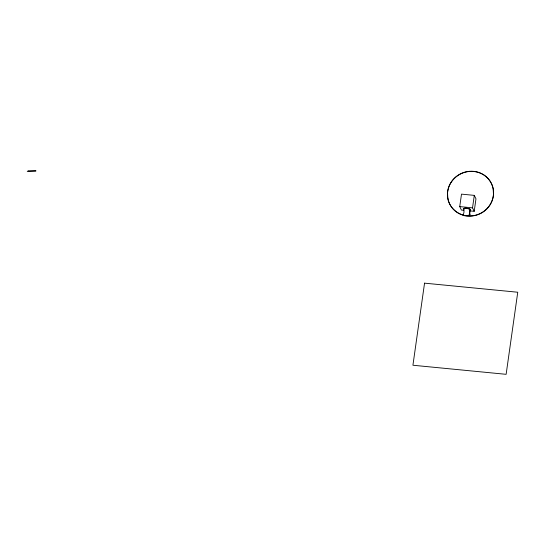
<?xml version="1.0" encoding="UTF-8"?>
<svg xmlns="http://www.w3.org/2000/svg" width="545" height="545" viewBox="0 0 545 545"><rect width="100%" height="100%" fill="white"/><g stroke="black" fill="none" stroke-linecap="round" stroke-linejoin="round"><path stroke-width="0.82" d="M35.854 170.898L27.25 171.593M463.809 210.288L461.404 210.057L459.735 206.609L461.499 194.129L474.293 195.376L475.969 198.823L474.205 211.303L470.206 210.915M474.205 211.303L472.529 207.856L474.293 195.376M463.23 215.207L464.006 212.066L463.768 208.646M468.986 215.398L470.437 209.58M463.918 208.742A2.337 0.593 8.1 0 1 463.904 208.442L464.258 208.285A3.372 0.858 8.1 0 1 468.85 208.612A3.372 0.858 8.1 0 1 469.947 209.948M27.993 170.728L35.895 170.926M459.735 206.609L472.529 207.856M469.524 208.844L469.954 214.805M466.459 215.752A23.244 22.161 -25.9 0 0 493.463 194.497L493.164 188.679A23.244 22.161 -25.9 0 0 469.776 171.28A23.244 22.161 -25.9 0 0 447.615 191.717A23.244 22.161 -25.9 0 0 464.245 215.343M464.163 209.137A3.372 0.858 8.1 0 1 463.904 208.442M469.49 214.451A3.372 0.756 -3.5 0 1 466.622 215.759A3.372 0.756 -3.5 0 1 463.666 214.798M464.258 208.285A2.337 0.593 8.1 0 1 467.297 208.51M468.114 208.817A2.337 0.593 8.1 0 1 468.462 209.144M424.548 283.155L412.926 365.239L506.128 374.32L517.75 292.236L424.548 283.155M447.854 198.659L447.534 192.841A23.258 22.168 -25.9 0 1 481.855 173.869A23.258 22.168 -25.9 0 1 483.912 211.46A23.258 22.168 -25.9 0 1 447.854 198.659"/></g></svg>
